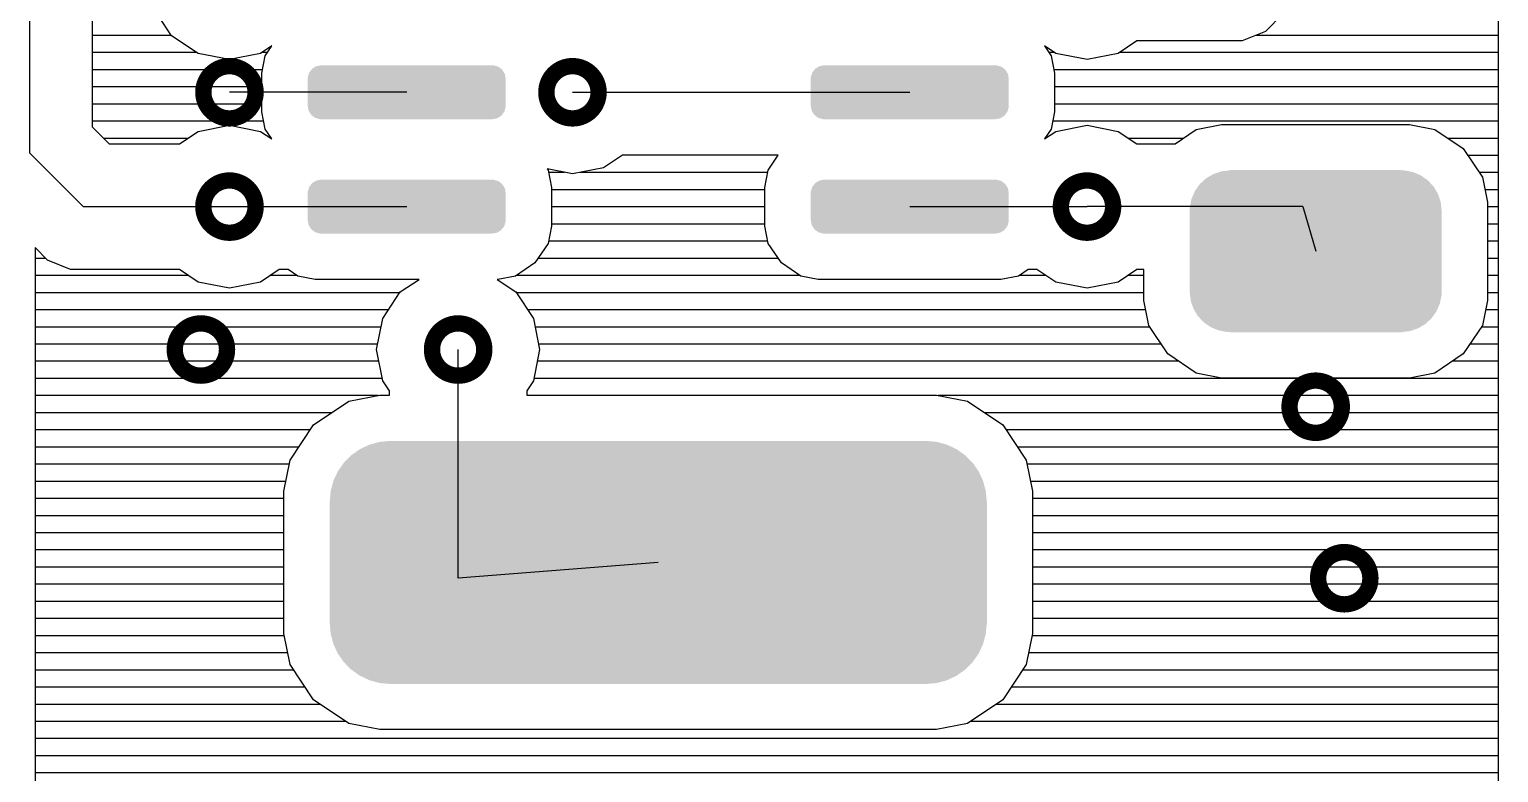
# Model space of a CAD drawing. Extents: x 295 to 953, y 10 to 290.
# Drawn here: x 668.11 to 700.75, y 101.88 to 118.39 of the extents above; entities that cross this region are included whole.
import ezdxf

# ---------------------------------------------------------------- set-up
doc = ezdxf.new("R2010")
doc.units = 0
doc.header["$LTSCALE"] = 5
doc.header["$MEASUREMENT"] = 0
doc.layers.get('0').update_dxf_attribs({"linetype": 'CONTINUOUS', "lineweight": 25})
doc.layers.add('130409_DV-DPH-A6_TOP', color=5, linetype='CONTINUOUS')

msp = doc.modelspace()

# ---------------------------------------------------------------- linework, layer by layer
at = {"const_width": 0.363}
for points in [[(671.972, 116.99, 1), (673.133, 116.99, 1)], [(679.592, 116.99, 1), (680.753, 116.99, 1)], [(671.972, 114.45, 1), (673.133, 114.45, 1)], [(691.022, 114.45, 1), (692.183, 114.45, 1)], [(671.337, 111.275, 1), (672.498, 111.275, 1)], [(677.052, 111.275, 1), (678.213, 111.275, 1)], [(696.102, 110.005, 1), (697.263, 110.005, 1)], [(696.737, 106.195, 1), (697.898, 106.195, 1)]]:
    msp.add_lwpolyline(points, format="xyb", close=True, dxfattribs=at)
for points in [[(674.373, 117.491), (674.388, 117.512), (678.611, 117.491), (678.585, 117.512)], [(674.388, 117.512), (674.463, 117.558), (678.585, 117.512), (678.524, 117.558)], [(674.463, 117.558), (674.482, 117.569), (678.524, 117.558), (678.483, 117.569)], [(674.482, 117.569), (674.582, 117.588), (678.483, 117.569), (678.418, 117.588)], [(674.582, 117.588), (674.59, 117.589), (678.418, 117.588), (678.389, 117.589)], [(685.549, 117.491), (685.564, 117.512), (689.787, 117.491), (689.761, 117.512)], [(685.564, 117.512), (685.639, 117.558), (689.761, 117.512), (689.7, 117.558)], [(685.639, 117.558), (685.658, 117.569), (689.7, 117.558), (689.659, 117.569)], [(685.658, 117.569), (685.758, 117.588), (689.659, 117.569), (689.594, 117.588)], [(685.758, 117.588), (685.766, 117.589), (689.594, 117.588), (689.565, 117.589)], [(674.29, 117.29), (674.291, 117.318), (678.689, 117.29), (678.684, 117.318)], [(674.29, 116.69), (674.29, 117.29), (678.689, 116.69), (678.689, 117.29)], [(674.291, 117.318), (674.314, 117.398), (678.684, 117.318), (678.669, 117.398)], [(674.314, 117.398), (674.322, 117.424), (678.669, 117.398), (678.653, 117.424)], [(674.322, 117.424), (674.373, 117.491), (678.653, 117.424), (678.611, 117.491)], [(685.466, 117.29), (685.467, 117.318), (689.865, 117.29), (689.86, 117.318)], [(685.466, 116.69), (685.466, 117.29), (689.865, 116.69), (689.865, 117.29)], [(685.467, 117.318), (685.49, 117.398), (689.86, 117.318), (689.845, 117.398)], [(685.49, 117.398), (685.498, 117.424), (689.845, 117.398), (689.829, 117.424)], [(685.498, 117.424), (685.549, 117.491), (689.829, 117.424), (689.787, 117.491)], [(674.295, 116.662), (674.29, 116.69), (678.688, 116.662), (678.689, 116.69)], [(674.31, 116.582), (674.295, 116.662), (678.665, 116.582), (678.688, 116.662)], [(674.326, 116.556), (674.31, 116.582), (678.657, 116.556), (678.665, 116.582)], [(674.368, 116.489), (674.326, 116.556), (678.606, 116.489), (678.657, 116.556)], [(685.471, 116.662), (685.466, 116.69), (689.864, 116.662), (689.865, 116.69)], [(685.486, 116.582), (685.471, 116.662), (689.841, 116.582), (689.864, 116.662)], [(685.502, 116.556), (685.486, 116.582), (689.833, 116.556), (689.841, 116.582)], [(685.544, 116.489), (685.502, 116.556), (689.782, 116.489), (689.833, 116.556)], [(674.395, 116.468), (674.368, 116.489), (678.591, 116.468), (678.606, 116.489)], [(674.455, 116.422), (674.395, 116.468), (678.516, 116.422), (678.591, 116.468)], [(674.496, 116.411), (674.455, 116.422), (678.498, 116.411), (678.516, 116.422)], [(674.561, 116.392), (674.496, 116.411), (678.397, 116.392), (678.498, 116.411)], [(674.59, 116.391), (674.561, 116.392), (678.389, 116.391), (678.397, 116.392)], [(685.571, 116.468), (685.544, 116.489), (689.767, 116.468), (689.782, 116.489)], [(685.631, 116.422), (685.571, 116.468), (689.692, 116.422), (689.767, 116.468)], [(685.672, 116.411), (685.631, 116.422), (689.674, 116.411), (689.692, 116.422)], [(685.737, 116.392), (685.672, 116.411), (689.573, 116.392), (689.674, 116.411)], [(685.766, 116.391), (685.737, 116.392), (689.565, 116.391), (689.573, 116.392)], [(694.412, 115.175), (694.544, 115.219), (698.944, 115.175), (698.84, 115.219)], [(694.544, 115.219), (694.593, 115.235), (698.84, 115.219), (698.753, 115.235)], [(694.593, 115.235), (694.769, 115.254), (698.753, 115.235), (698.652, 115.254)], [(694.769, 115.254), (694.783, 115.255), (698.652, 115.254), (698.614, 115.255)], [(694.783, 115.256), (694.783, 115.26), (698.582, 115.256), (698.582, 115.26)], [(694.783, 115.255), (694.783, 115.256), (698.614, 115.255), (698.582, 115.256)], [(674.322, 114.884), (674.373, 114.951), (678.653, 114.884), (678.611, 114.951)], [(674.373, 114.951), (674.388, 114.972), (678.611, 114.951), (678.585, 114.972)], [(674.388, 114.972), (674.463, 115.018), (678.585, 114.972), (678.524, 115.018)], [(674.463, 115.018), (674.482, 115.029), (678.524, 115.018), (678.483, 115.029)], [(674.482, 115.029), (674.582, 115.048), (678.483, 115.029), (678.418, 115.048)], [(674.582, 115.048), (674.59, 115.049), (678.418, 115.048), (678.389, 115.049)], [(685.498, 114.884), (685.549, 114.951), (689.829, 114.884), (689.787, 114.951)], [(685.549, 114.951), (685.564, 114.972), (689.787, 114.951), (689.761, 114.972)], [(685.564, 114.972), (685.639, 115.018), (689.761, 114.972), (689.7, 115.018)], [(685.639, 115.018), (685.658, 115.029), (689.7, 115.018), (689.659, 115.029)], [(685.658, 115.029), (685.758, 115.048), (689.659, 115.029), (689.594, 115.048)], [(685.758, 115.048), (685.766, 115.049), (689.594, 115.048), (689.565, 115.049)], [(693.997, 114.793), (694.069, 114.896), (699.364, 114.793), (699.302, 114.896)], [(694.069, 114.896), (694.107, 114.949), (699.302, 114.896), (699.253, 114.949)], [(694.107, 114.949), (694.201, 115.036), (699.253, 114.949), (699.173, 115.036)], [(694.201, 115.036), (694.247, 115.078), (699.173, 115.036), (699.112, 115.078)], [(694.247, 115.078), (694.36, 115.145), (699.112, 115.078), (699.016, 115.145)], [(694.36, 115.145), (694.412, 115.175), (699.016, 115.145), (698.944, 115.175)], [(674.29, 114.75), (674.291, 114.778), (678.689, 114.75), (678.684, 114.778)], [(674.29, 114.15), (674.29, 114.75), (678.689, 114.15), (678.689, 114.75)], [(674.291, 114.778), (674.314, 114.858), (678.684, 114.778), (678.669, 114.858)], [(674.314, 114.858), (674.322, 114.884), (678.669, 114.858), (678.653, 114.884)], [(685.466, 114.75), (685.467, 114.778), (689.865, 114.75), (689.86, 114.778)], [(685.466, 114.15), (685.466, 114.75), (689.865, 114.15), (689.865, 114.75)], [(685.467, 114.778), (685.49, 114.858), (689.86, 114.778), (689.845, 114.858)], [(685.49, 114.858), (685.498, 114.884), (689.845, 114.858), (689.829, 114.884)], [(693.91, 114.551), (693.922, 114.617), (699.461, 114.551), (699.438, 114.617)], [(693.922, 114.617), (693.971, 114.732), (699.438, 114.617), (699.4, 114.732)], [(693.971, 114.732), (693.997, 114.793), (699.4, 114.732), (699.364, 114.793)], [(693.883, 114.361), (693.886, 114.43), (699.482, 114.361), (699.474, 114.43)], [(693.883, 114.359), (693.883, 114.361), (699.482, 114.359), (699.482, 114.361)], [(693.883, 112.56), (693.883, 114.359), (699.482, 112.56), (699.482, 114.359)], [(693.886, 114.43), (693.91, 114.551), (699.474, 114.43), (699.461, 114.551)], [(674.295, 114.122), (674.29, 114.15), (678.688, 114.122), (678.689, 114.15)], [(674.31, 114.042), (674.295, 114.122), (678.665, 114.042), (678.688, 114.122)], [(674.326, 114.016), (674.31, 114.042), (678.657, 114.016), (678.665, 114.042)], [(674.368, 113.949), (674.326, 114.016), (678.606, 113.949), (678.657, 114.016)], [(674.395, 113.928), (674.368, 113.949), (678.591, 113.928), (678.606, 113.949)], [(674.455, 113.882), (674.395, 113.928), (678.516, 113.882), (678.591, 113.928)], [(685.471, 114.122), (685.466, 114.15), (689.864, 114.122), (689.865, 114.15)], [(685.486, 114.042), (685.471, 114.122), (689.841, 114.042), (689.864, 114.122)], [(685.502, 114.016), (685.486, 114.042), (689.833, 114.016), (689.841, 114.042)], [(685.544, 113.949), (685.502, 114.016), (689.782, 113.949), (689.833, 114.016)], [(685.571, 113.928), (685.544, 113.949), (689.767, 113.928), (689.782, 113.949)], [(685.631, 113.882), (685.571, 113.928), (689.692, 113.882), (689.767, 113.928)], [(674.496, 113.871), (674.455, 113.882), (678.498, 113.871), (678.516, 113.882)], [(674.561, 113.852), (674.496, 113.871), (678.397, 113.852), (678.498, 113.871)], [(674.59, 113.851), (674.561, 113.852), (678.389, 113.851), (678.397, 113.852)], [(685.672, 113.871), (685.631, 113.882), (689.674, 113.871), (689.692, 113.882)], [(685.737, 113.852), (685.672, 113.871), (689.573, 113.852), (689.674, 113.871)], [(685.766, 113.851), (685.737, 113.852), (689.565, 113.851), (689.573, 113.852)], [(693.883, 112.558), (693.883, 112.56), (699.482, 112.558), (699.482, 112.56)], [(693.891, 112.489), (693.883, 112.558), (699.479, 112.489), (699.482, 112.558)], [(693.905, 112.368), (693.891, 112.489), (699.456, 112.368), (699.479, 112.489)], [(693.927, 112.302), (693.905, 112.368), (699.443, 112.302), (699.456, 112.368)], [(693.965, 112.187), (693.927, 112.302), (699.394, 112.187), (699.443, 112.302)], [(694.001, 112.126), (693.965, 112.187), (699.368, 112.126), (699.394, 112.187)], [(694.063, 112.023), (694.001, 112.126), (699.296, 112.023), (699.368, 112.126)], [(694.112, 111.97), (694.063, 112.023), (699.258, 111.97), (699.296, 112.023)], [(694.193, 111.883), (694.112, 111.97), (699.164, 111.883), (699.258, 111.97)], [(694.254, 111.84), (694.193, 111.883), (699.118, 111.84), (699.164, 111.883)], [(694.349, 111.774), (694.254, 111.84), (699.005, 111.774), (699.118, 111.84)], [(694.421, 111.744), (694.349, 111.774), (698.954, 111.744), (699.005, 111.774)], [(694.525, 111.7), (694.421, 111.744), (698.821, 111.7), (698.954, 111.744)], [(694.612, 111.684), (694.525, 111.7), (698.772, 111.684), (698.821, 111.7)], [(694.713, 111.665), (694.612, 111.684), (698.597, 111.665), (698.772, 111.684)], [(694.751, 111.664), (694.713, 111.665), (698.582, 111.664), (698.597, 111.665)], [(694.783, 111.662), (694.751, 111.664), (698.582, 111.662), (698.582, 111.664)], [(694.783, 111.659), (694.783, 111.662), (698.582, 111.659), (698.582, 111.662)], [(675.264, 108.931), (675.449, 109.061), (688.89, 108.931), (688.707, 109.061)], [(675.449, 109.061), (675.455, 109.065), (688.707, 109.061), (688.698, 109.065)], [(675.455, 109.065), (675.661, 109.161), (688.698, 109.065), (688.495, 109.161)], [(675.661, 109.161), (675.667, 109.164), (688.495, 109.161), (688.485, 109.164)], [(675.667, 109.164), (675.888, 109.223), (688.485, 109.164), (688.27, 109.223)], [(675.888, 109.223), (675.893, 109.225), (688.27, 109.223), (688.254, 109.225)], [(675.893, 109.225), (676.126, 109.246), (688.254, 109.225), (688.029, 109.246)], [(674.963, 108.575), (675.093, 108.76), (689.191, 108.575), (689.063, 108.76)], [(675.093, 108.76), (675.098, 108.766), (689.063, 108.76), (689.056, 108.766)], [(675.098, 108.766), (675.258, 108.926), (689.056, 108.766), (688.898, 108.926)], [(675.258, 108.926), (675.264, 108.931), (688.898, 108.926), (688.89, 108.931)], [(674.861, 108.356), (674.863, 108.364), (689.294, 108.356), (689.291, 108.364)], [(674.863, 108.364), (674.96, 108.568), (689.291, 108.364), (689.196, 108.568)], [(674.96, 108.568), (674.963, 108.575), (689.196, 108.568), (689.191, 108.575)], [(674.78, 107.897), (674.801, 108.13), (689.375, 107.897), (689.355, 108.13)], [(674.801, 108.13), (674.802, 108.138), (689.355, 108.13), (689.353, 108.138)], [(674.802, 108.138), (674.861, 108.356), (689.353, 108.138), (689.294, 108.356)], [(674.778, 105.194), (674.778, 107.897), (689.378, 105.194), (689.378, 107.897)], [(674.8, 104.961), (674.78, 105.194), (689.354, 104.961), (689.375, 105.194)], [(674.803, 104.953), (674.8, 104.961), (689.353, 104.953), (689.354, 104.961)], [(674.861, 104.735), (674.803, 104.953), (689.294, 104.735), (689.353, 104.953)], [(674.864, 104.727), (674.861, 104.735), (689.292, 104.727), (689.294, 104.735)], [(674.959, 104.523), (674.864, 104.727), (689.195, 104.523), (689.292, 104.727)], [(674.964, 104.516), (674.959, 104.523), (689.192, 104.516), (689.195, 104.523)], [(675.093, 104.331), (674.964, 104.516), (689.062, 104.331), (689.192, 104.516)], [(675.099, 104.325), (675.093, 104.331), (689.057, 104.325), (689.062, 104.331)], [(675.257, 104.165), (675.099, 104.325), (688.897, 104.165), (689.057, 104.325)], [(675.265, 104.16), (675.257, 104.165), (688.891, 104.16), (688.897, 104.165)], [(675.448, 104.03), (675.265, 104.16), (688.706, 104.03), (688.891, 104.16)], [(675.457, 104.026), (675.448, 104.03), (688.7, 104.026), (688.706, 104.03)], [(675.66, 103.93), (675.457, 104.026), (688.494, 103.93), (688.7, 104.026)], [(675.67, 103.927), (675.66, 103.93), (688.488, 103.927), (688.494, 103.93)], [(675.885, 103.868), (675.67, 103.927), (688.267, 103.868), (688.488, 103.927)], [(675.901, 103.866), (675.885, 103.868), (688.262, 103.866), (688.267, 103.868)], [(676.126, 103.846), (675.901, 103.866), (688.029, 103.846), (688.262, 103.866)]]:
    msp.add_solid(points)
at = {"layer": '130409_DV-DPH-A6_TOP', "color": 7}
for p, q in [((668.108, 165.885), (668.108, 115.644)), ((669.505, 146.393), (669.505, 116.223)), ((700.747, 101.425), (700.747, 120.343)), ((671.267, 118.245), (670.876, 118.834)), ((695.961, 118.738), (695.565, 118.341)), ((669.505, 118.26), (671.262, 118.26)), ((671.857, 117.854), (671.267, 118.245)), ((695.565, 118.341), (695.052, 118.133)), ((695.362, 118.26), (700.747, 118.26)), ((669.505, 117.879), (671.821, 117.879)), ((672.553, 117.716), (671.857, 117.854)), ((673.243, 117.854), (672.553, 117.716)), ((673.492, 118.021), (673.243, 117.854)), ((673.279, 117.879), (673.396, 117.879)), ((673.345, 117.803), (673.492, 118.021)), ((690.907, 117.854), (690.658, 118.021)), ((690.658, 118.021), (690.805, 117.803)), ((690.754, 117.879), (690.871, 117.879)), ((691.603, 117.716), (690.907, 117.854)), ((692.293, 117.854), (691.603, 117.716)), ((692.71, 118.133), (692.293, 117.854)), ((692.329, 117.879), (700.747, 117.879)), ((695.052, 118.133), (692.71, 118.133)), ((673.269, 117.417), (673.345, 117.803)), ((690.805, 117.803), (690.881, 117.417)), ((669.505, 117.498), (673.284, 117.498)), ((673.269, 116.558), (673.269, 117.417)), ((690.866, 117.498), (700.747, 117.498)), ((690.881, 117.417), (690.881, 116.558)), ((669.505, 117.117), (673.269, 117.117)), ((676.49, 116.99), (672.553, 116.99)), ((676.236, 116.99), (673.269, 116.99)), ((680.173, 116.99), (687.666, 116.99)), ((690.881, 117.117), (700.747, 117.117)), ((669.505, 116.736), (673.269, 116.736)), ((673.345, 116.172), (673.269, 116.558)), ((690.881, 116.558), (690.805, 116.172)), ((690.881, 116.736), (700.747, 116.736)), ((669.505, 116.355), (673.309, 116.355)), ((669.505, 116.223), (669.88, 115.847)), ((671.857, 116.121), (672.553, 116.258)), ((672.553, 116.258), (673.243, 116.121)), ((690.841, 116.355), (700.747, 116.355)), ((690.907, 116.121), (691.603, 116.258)), ((691.603, 116.258), (692.293, 116.121)), ((694.031, 116.162), (694.59, 116.274)), ((694.59, 116.274), (698.77, 116.274)), ((698.77, 116.274), (699.329, 116.162)), ((669.753, 115.974), (671.633, 115.974)), ((671.44, 115.847), (671.857, 116.121)), ((673.243, 116.121), (673.492, 115.954)), ((673.492, 115.954), (673.345, 116.172)), ((673.467, 115.974), (673.482, 115.974)), ((690.805, 116.172), (690.658, 115.954)), ((690.658, 115.954), (690.907, 116.121)), ((690.668, 115.974), (690.683, 115.974)), ((692.293, 116.121), (692.71, 115.847)), ((692.517, 115.974), (693.746, 115.974)), ((693.558, 115.847), (694.031, 116.162)), ((699.329, 116.162), (699.959, 115.74)), ((699.614, 115.974), (700.747, 115.974)), ((668.108, 115.644), (669.301, 114.45)), ((669.88, 115.847), (671.44, 115.847)), ((681.28, 115.593), (680.863, 115.314)), ((684.745, 115.593), (681.28, 115.593)), ((684.521, 115.263), (684.745, 115.593)), ((692.71, 115.847), (693.558, 115.847)), ((699.959, 115.74), (700.386, 115.105)), ((700.061, 115.593), (700.747, 115.593)), ((680.173, 115.176), (679.609, 115.288)), ((679.609, 115.288), (679.629, 115.263)), ((679.629, 115.263), (679.705, 114.877)), ((680.863, 115.314), (680.173, 115.176)), ((684.445, 114.877), (684.521, 115.263)), ((679.639, 115.212), (679.995, 115.212)), ((680.345, 115.212), (684.511, 115.212)), ((700.315, 115.212), (700.747, 115.212)), ((700.386, 115.105), (700.498, 114.547)), ((679.705, 114.877), (679.705, 114.018)), ((679.705, 114.831), (684.445, 114.831)), ((684.445, 114.018), (684.445, 114.877)), ((700.442, 114.831), (700.747, 114.831)), ((669.301, 114.45), (672.553, 114.45)), ((672.553, 114.45), (676.49, 114.45)), ((679.705, 114.45), (684.445, 114.45)), ((687.666, 114.45), (691.603, 114.45)), ((696.398, 114.45), (691.603, 114.45)), ((696.398, 114.45), (696.683, 113.459)), ((700.498, 114.547), (700.498, 112.367)), ((700.498, 114.45), (700.747, 114.45)), ((679.705, 114.018), (679.629, 113.632)), ((679.705, 114.069), (684.445, 114.069)), ((684.521, 113.632), (684.445, 114.018)), ((700.498, 114.069), (700.747, 114.069)), ((679.629, 113.632), (679.334, 113.2)), ((679.639, 113.688), (684.511, 113.688)), ((684.816, 113.2), (684.521, 113.632)), ((700.498, 113.688), (700.747, 113.688)), ((668.509, 113.261), (668.235, 113.541)), ((668.235, 113.541), (668.235, 94.704)), ((668.235, 113.307), (668.468, 113.307)), ((669.022, 113.053), (668.509, 113.261)), ((679.405, 113.307), (684.745, 113.307)), ((700.498, 113.307), (700.747, 113.307)), ((671.44, 113.053), (669.022, 113.053)), ((671.857, 112.774), (671.44, 113.053)), ((673.66, 113.053), (673.243, 112.774)), ((673.858, 113.053), (673.66, 113.053)), ((674.071, 112.906), (673.858, 113.053)), ((679.334, 113.2), (678.903, 112.906)), ((685.247, 112.906), (684.816, 113.2)), ((690.292, 113.053), (690.079, 112.906)), ((690.49, 113.053), (690.292, 113.053)), ((690.907, 112.774), (690.49, 113.053)), ((692.71, 113.053), (692.293, 112.774)), ((692.862, 113.053), (692.71, 113.053)), ((692.862, 112.367), (692.862, 113.053)), ((668.235, 112.926), (671.633, 112.926)), ((672.553, 112.636), (671.857, 112.774)), ((673.243, 112.774), (672.553, 112.636)), ((673.467, 112.926), (674.051, 112.926)), ((674.458, 112.829), (674.071, 112.906)), ((676.764, 112.829), (674.458, 112.829)), ((676.347, 112.555), (676.764, 112.829)), ((678.516, 112.829), (678.496, 112.829)), ((678.496, 112.829), (678.913, 112.555)), ((678.903, 112.906), (678.516, 112.829)), ((678.923, 112.926), (685.227, 112.926)), ((685.634, 112.829), (685.247, 112.906)), ((689.692, 112.829), (685.634, 112.829)), ((690.079, 112.906), (689.692, 112.829)), ((690.099, 112.926), (690.683, 112.926)), ((691.603, 112.636), (690.907, 112.774)), ((692.293, 112.774), (691.603, 112.636)), ((692.517, 112.926), (692.862, 112.926)), ((700.498, 112.926), (700.747, 112.926)), ((668.235, 112.545), (676.342, 112.545)), ((675.956, 111.966), (676.347, 112.555)), ((678.913, 112.555), (679.304, 111.966)), ((678.918, 112.545), (692.862, 112.545)), ((692.974, 111.808), (692.862, 112.367)), ((700.498, 112.367), (700.386, 111.808)), ((700.498, 112.545), (700.747, 112.545)), ((668.235, 112.164), (676.083, 112.164)), ((675.819, 111.275), (675.956, 111.966)), ((679.177, 112.164), (692.903, 112.164)), ((679.304, 111.966), (679.441, 111.275)), ((700.457, 112.164), (700.747, 112.164)), ((668.235, 111.783), (675.921, 111.783)), ((679.339, 111.783), (692.994, 111.783)), ((693.401, 111.178), (692.974, 111.808)), ((700.386, 111.808), (699.959, 111.178)), ((700.366, 111.783), (700.747, 111.783)), ((668.235, 111.402), (675.844, 111.402)), ((679.416, 111.402), (693.248, 111.402)), ((700.112, 111.402), (700.747, 111.402)), ((668.235, 111.021), (675.87, 111.021)), ((675.956, 110.579), (675.819, 111.275)), ((677.633, 106.195), (677.633, 111.275)), ((679.441, 111.275), (679.304, 110.579)), ((679.39, 111.021), (693.635, 111.021)), ((694.031, 110.752), (693.401, 111.178)), ((699.959, 111.178), (699.329, 110.752)), ((699.725, 111.021), (700.747, 111.021)), ((694.59, 110.64), (694.031, 110.752)), ((699.329, 110.752), (698.77, 110.64)), ((668.235, 110.64), (675.946, 110.64)), ((676.109, 110.356), (675.956, 110.579)), ((676.109, 110.264), (676.109, 110.356)), ((679.304, 110.579), (679.157, 110.356)), ((679.157, 110.356), (679.157, 110.264)), ((679.314, 110.64), (700.747, 110.64)), ((698.77, 110.64), (694.59, 110.64)), ((668.235, 110.259), (675.855, 110.259)), ((674.417, 109.604), (675.204, 110.127)), ((675.204, 110.127), (675.89, 110.264)), ((675.89, 110.264), (676.109, 110.264)), ((679.157, 110.264), (688.26, 110.264)), ((688.26, 110.264), (688.946, 110.127)), ((688.295, 110.259), (700.747, 110.259)), ((688.946, 110.127), (689.733, 109.604)), ((668.235, 109.878), (674.828, 109.878)), ((689.322, 109.878), (700.747, 109.878)), ((668.235, 109.497), (674.346, 109.497)), ((673.899, 108.821), (674.417, 109.604)), ((689.733, 109.604), (690.251, 108.821)), ((689.804, 109.497), (700.747, 109.497)), ((668.235, 109.116), (674.092, 109.116)), ((690.058, 109.116), (700.747, 109.116)), ((668.235, 108.735), (673.878, 108.735)), ((673.757, 108.13), (673.899, 108.821)), ((690.251, 108.821), (690.394, 108.13)), ((690.272, 108.735), (700.747, 108.735)), ((668.235, 108.354), (673.802, 108.354)), ((673.757, 104.966), (673.757, 108.13)), ((690.348, 108.354), (700.747, 108.354)), ((690.394, 108.13), (690.394, 104.966)), ((668.235, 107.973), (673.757, 107.973)), ((690.394, 107.973), (700.747, 107.973)), ((668.235, 107.592), (673.757, 107.592)), ((690.394, 107.592), (700.747, 107.592)), ((668.235, 107.211), (673.757, 107.211)), ((690.394, 107.211), (700.747, 107.211)), ((668.235, 106.83), (673.757, 106.83)), ((690.394, 106.83), (700.747, 106.83)), ((668.235, 106.449), (673.757, 106.449)), ((682.078, 106.546), (677.633, 106.195)), ((690.394, 106.449), (700.747, 106.449)), ((668.235, 106.068), (673.757, 106.068)), ((690.394, 106.068), (700.747, 106.068)), ((668.235, 105.687), (673.757, 105.687)), ((690.394, 105.687), (700.747, 105.687)), ((668.235, 105.306), (673.757, 105.306)), ((690.394, 105.306), (700.747, 105.306)), ((668.235, 104.925), (673.767, 104.925)), ((673.899, 104.275), (673.757, 104.966)), ((690.394, 104.966), (690.251, 104.275)), ((690.383, 104.925), (700.747, 104.925)), ((668.235, 104.544), (673.843, 104.544)), ((690.307, 104.544), (700.747, 104.544)), ((668.235, 104.163), (673.97, 104.163)), ((674.417, 103.492), (673.899, 104.275)), ((690.251, 104.275), (689.733, 103.492)), ((690.18, 104.163), (700.747, 104.163)), ((668.235, 103.782), (674.229, 103.782)), ((675.204, 102.969), (674.417, 103.492)), ((689.733, 103.492), (688.946, 102.969)), ((689.921, 103.782), (700.747, 103.782)), ((668.235, 103.401), (674.559, 103.401)), ((689.591, 103.401), (700.747, 103.401)), ((668.235, 103.02), (675.128, 103.02)), ((675.89, 102.832), (675.204, 102.969)), ((688.26, 102.832), (675.89, 102.832)), ((688.946, 102.969), (688.26, 102.832)), ((689.022, 103.02), (700.747, 103.02)), ((668.235, 102.639), (700.747, 102.639)), ((668.235, 102.258), (700.747, 102.258)), ((668.235, 101.877), (700.747, 101.877))]:
    msp.add_line(p, q, dxfattribs=at)

doc.saveas('drawing.dxf')
